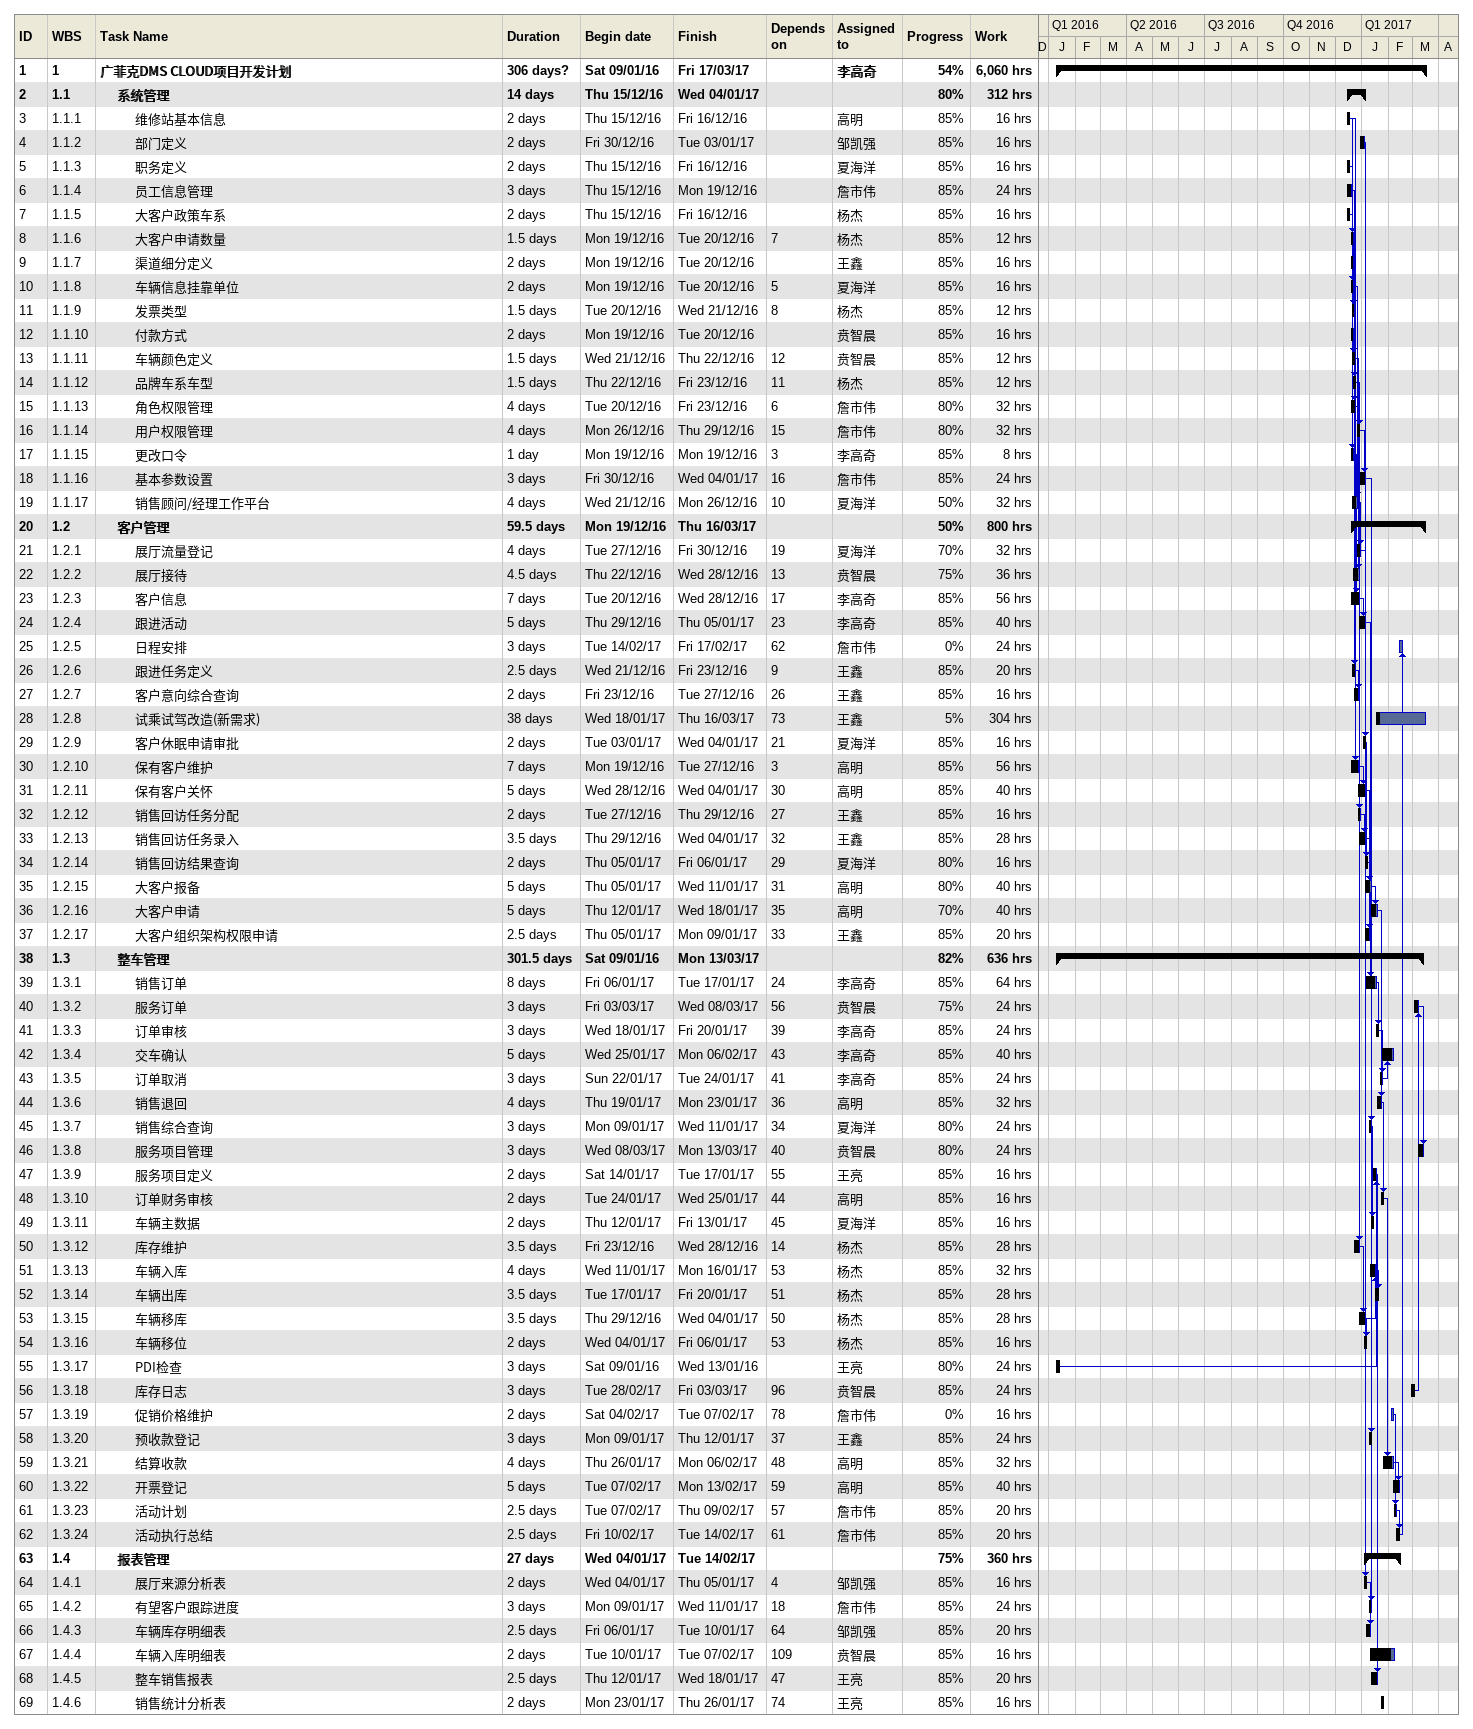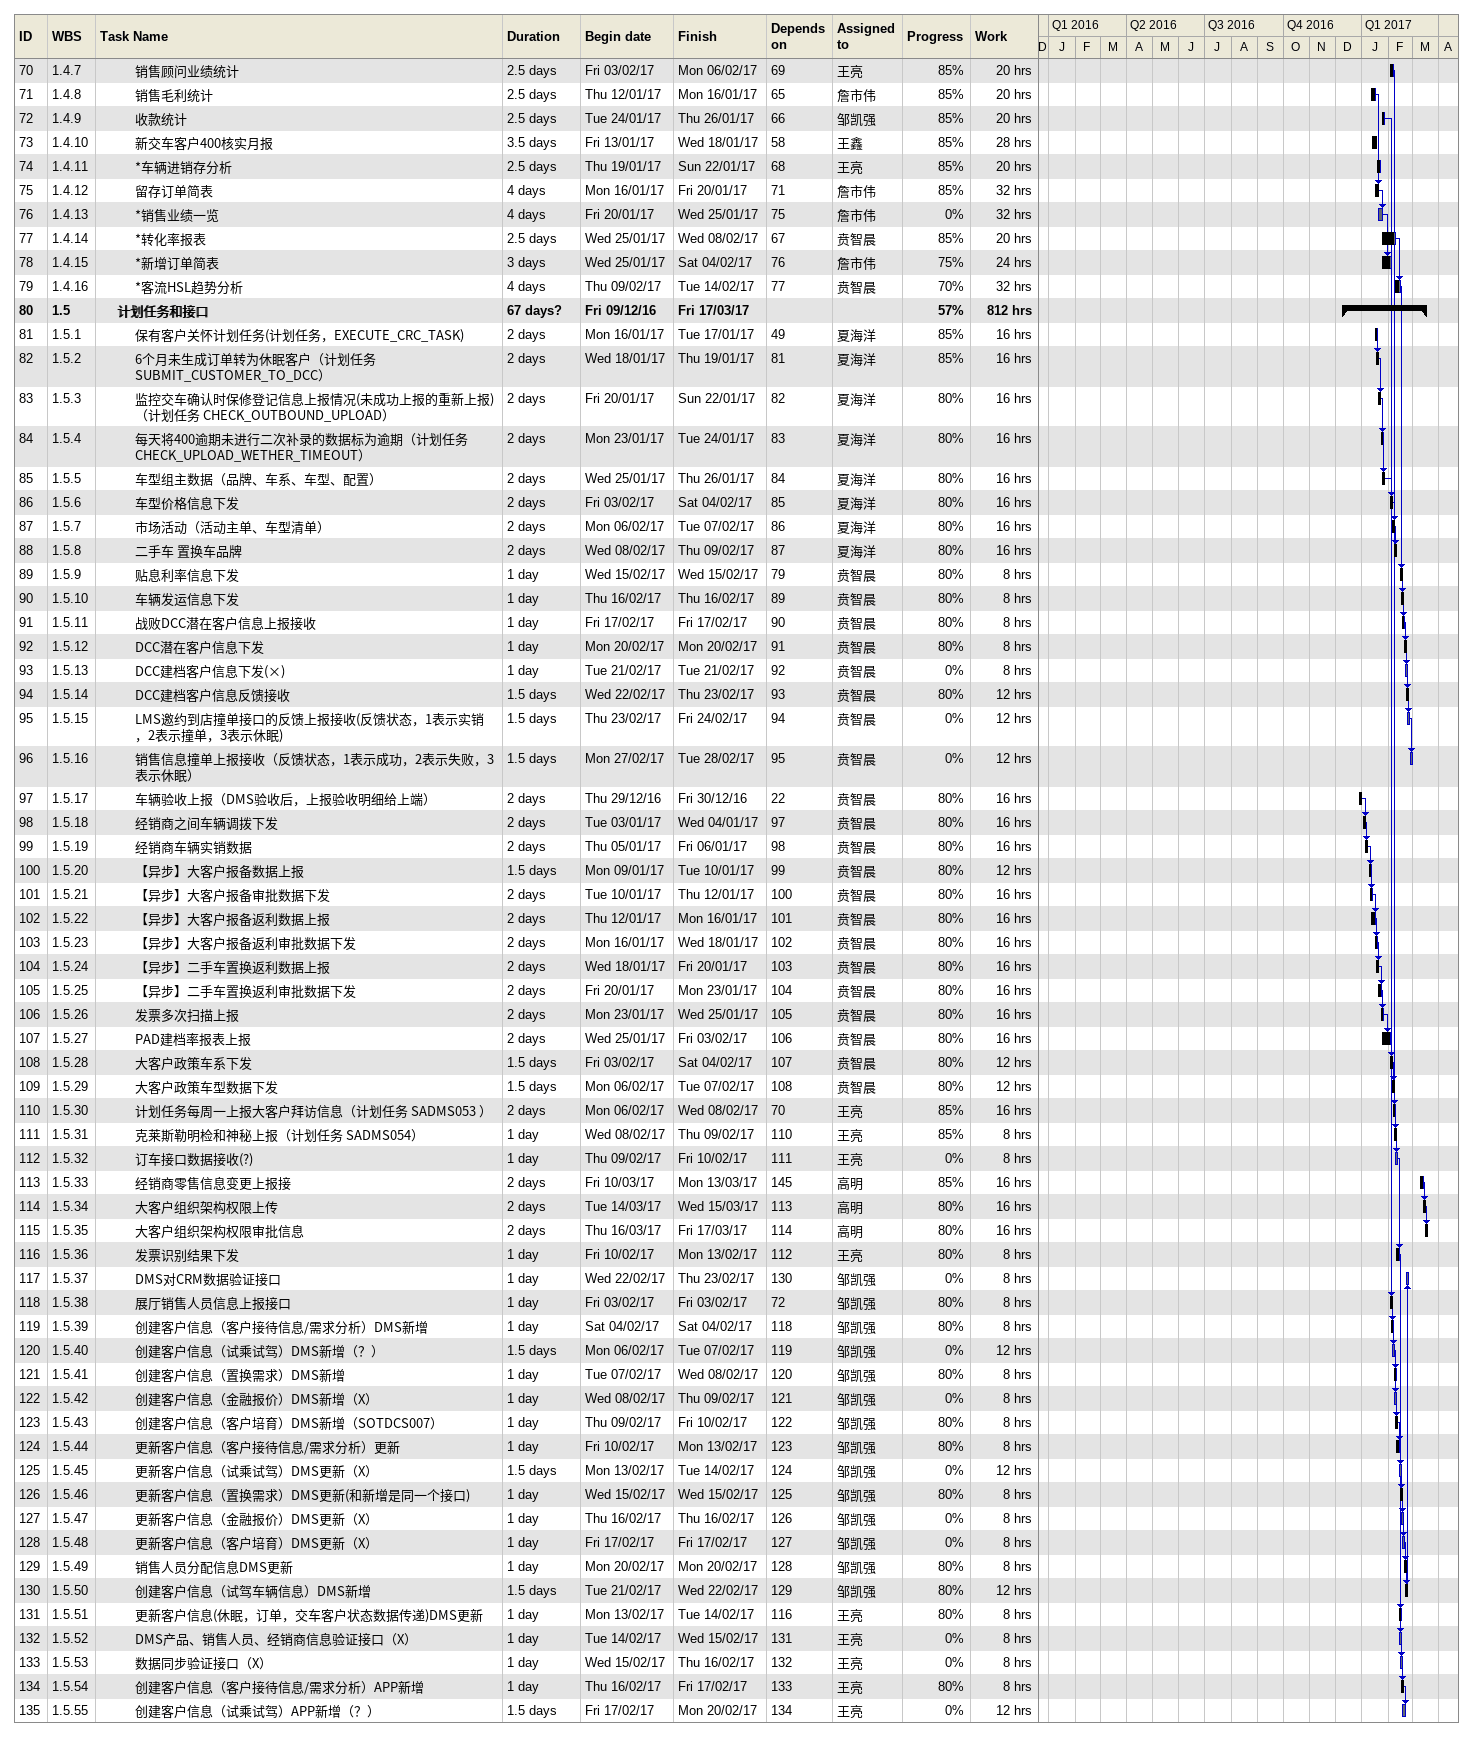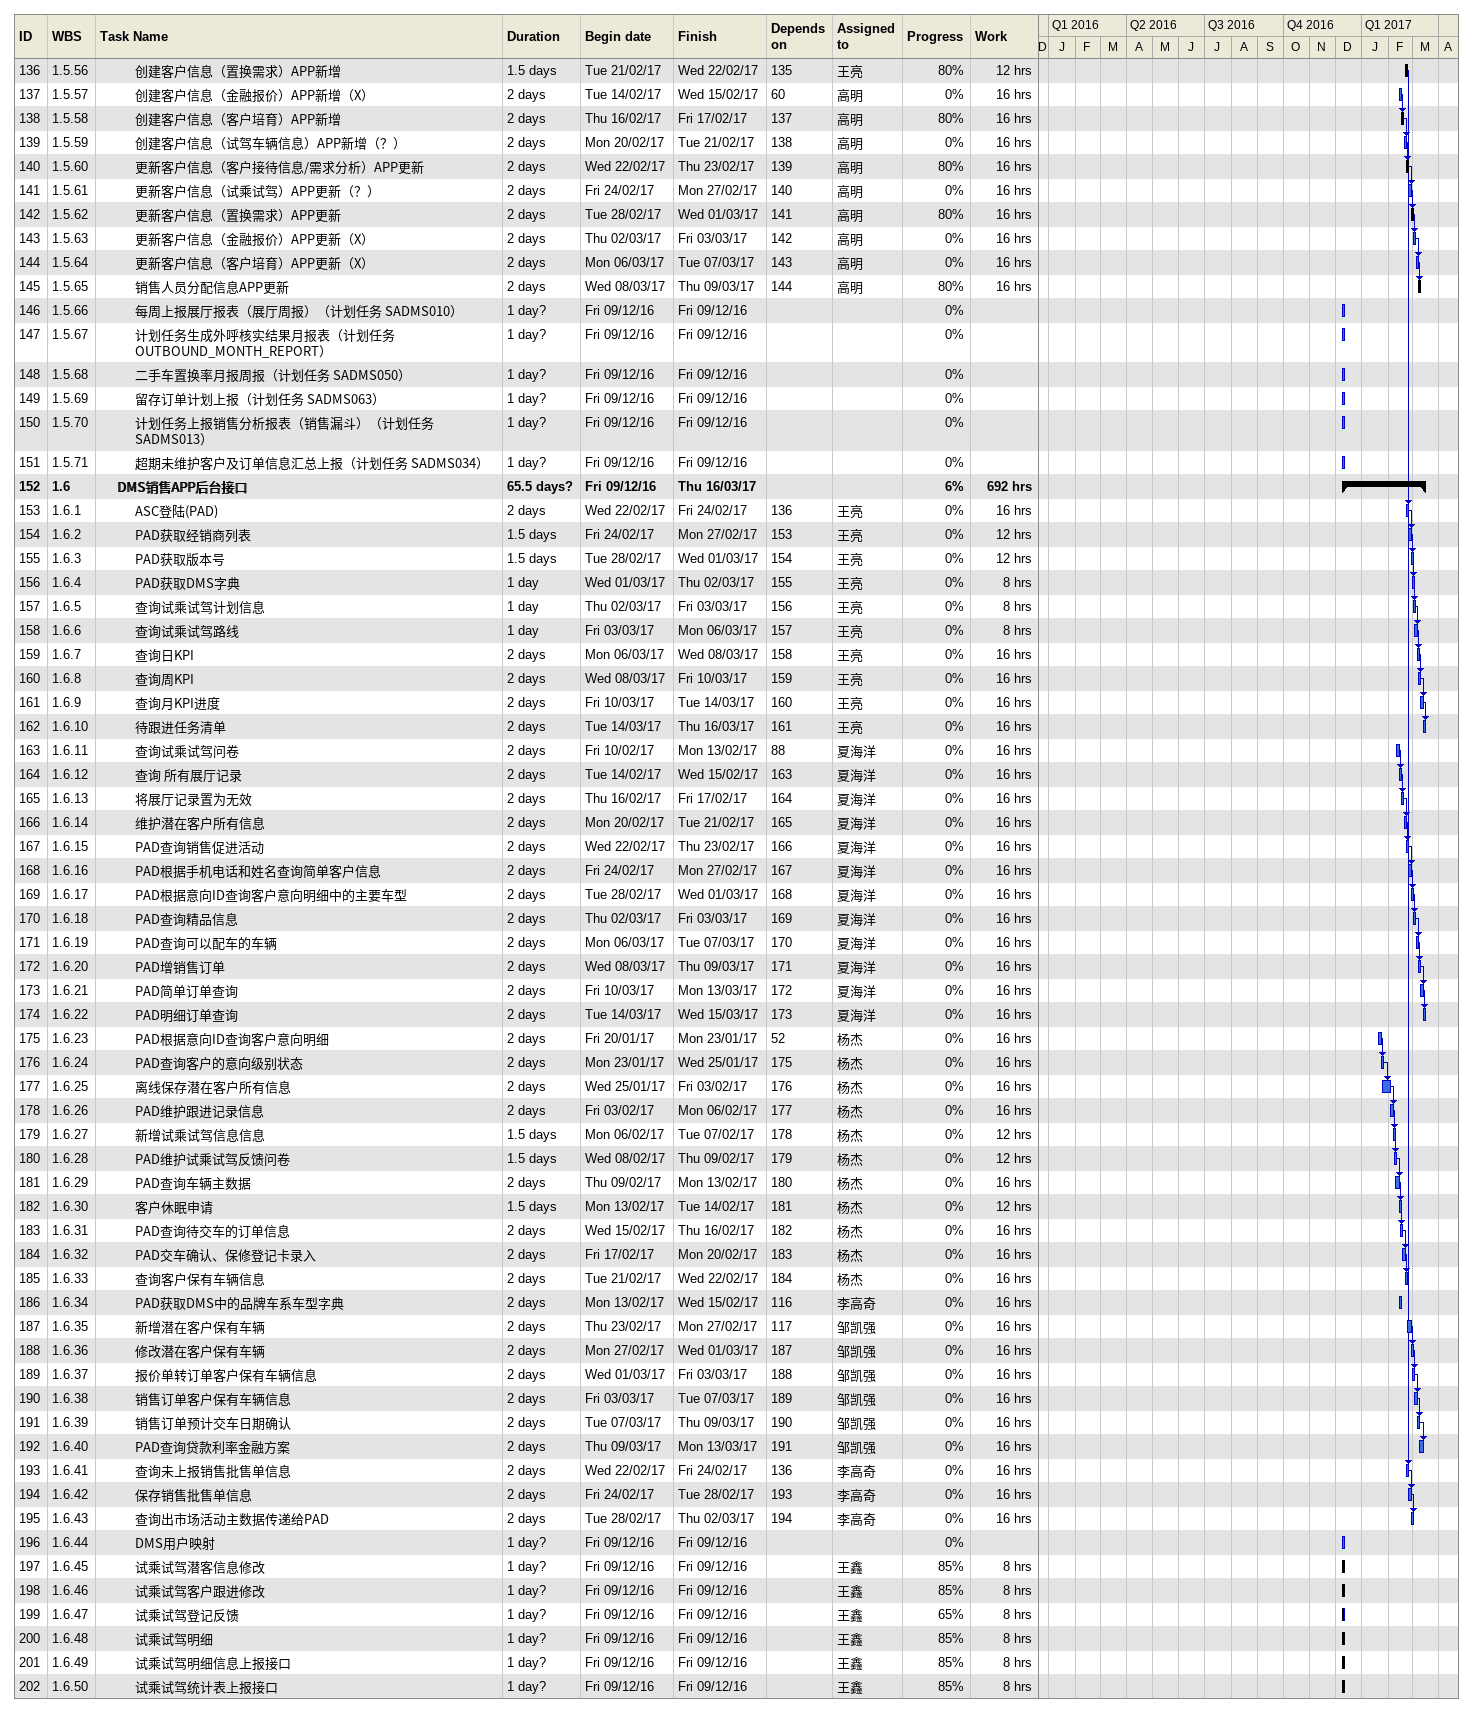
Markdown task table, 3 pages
| ID | WBS | Task | Duration | Start | Finish | Predecessors | Resources | % complete | Work (h) |
|---|---|---|---|---|---|---|---|---|---|
| 1 | 1 | **广菲克DMS CLOUD项目开发计划** | 306d? | 2016-01-09 | 2017-03-17 |  | 李高奇 | 54 | 6060 |
| 2 | 1.1 | **系统管理** | 14d | 2016-12-15 | 2017-01-04 |  |  | 80 | 312 |
| 3 | 1.1.1 | 维修站基本信息 | 2d | 2016-12-15 | 2016-12-16 |  | 高明 | 85 | 16 |
| 4 | 1.1.2 | 部门定义 | 2d | 2016-12-30 | 2017-01-03 |  | 邹凯强 | 85 | 16 |
| 5 | 1.1.3 | 职务定义 | 2d | 2016-12-15 | 2016-12-16 |  | 夏海洋 | 85 | 16 |
| 6 | 1.1.4 | 员工信息管理 | 3d | 2016-12-15 | 2016-12-19 |  | 詹市伟 | 85 | 24 |
| 7 | 1.1.5 | 大客户政策车系 | 2d | 2016-12-15 | 2016-12-16 |  | 杨杰 | 85 | 16 |
| 8 | 1.1.6 | 大客户申请数量 | 1.5d | 2016-12-19 | 2016-12-20 | 7 | 杨杰 | 85 | 12 |
| 9 | 1.1.7 | 渠道细分定义 | 2d | 2016-12-19 | 2016-12-20 |  | 王鑫 | 85 | 16 |
| 10 | 1.1.8 | 车辆信息挂靠单位 | 2d | 2016-12-19 | 2016-12-20 | 5 | 夏海洋 | 85 | 16 |
| 11 | 1.1.9 | 发票类型 | 1.5d | 2016-12-20 | 2016-12-21 | 8 | 杨杰 | 85 | 12 |
| 12 | 1.1.10 | 付款方式 | 2d | 2016-12-19 | 2016-12-20 |  | 贲智晨 | 85 | 16 |
| 13 | 1.1.11 | 车辆颜色定义 | 1.5d | 2016-12-21 | 2016-12-22 | 12 | 贲智晨 | 85 | 12 |
| 14 | 1.1.12 | 品牌车系车型 | 1.5d | 2016-12-22 | 2016-12-23 | 11 | 杨杰 | 85 | 12 |
| 15 | 1.1.13 | 角色权限管理 | 4d | 2016-12-20 | 2016-12-23 | 6 | 詹市伟 | 80 | 32 |
| 16 | 1.1.14 | 用户权限管理 | 4d | 2016-12-26 | 2016-12-29 | 15 | 詹市伟 | 80 | 32 |
| 17 | 1.1.15 | 更改口令 | 1d | 2016-12-19 | 2016-12-19 | 3 | 李高奇 | 85 | 8 |
| 18 | 1.1.16 | 基本参数设置 | 3d | 2016-12-30 | 2017-01-04 | 16 | 詹市伟 | 85 | 24 |
| 19 | 1.1.17 | 销售顾问/经理工作平台 | 4d | 2016-12-21 | 2016-12-26 | 10 | 夏海洋 | 50 | 32 |
| 20 | 1.2 | **客户管理** | 59.5d | 2016-12-19 | 2017-03-16 |  |  | 50 | 800 |
| 21 | 1.2.1 | 展厅流量登记 | 4d | 2016-12-27 | 2016-12-30 | 19 | 夏海洋 | 70 | 32 |
| 22 | 1.2.2 | 展厅接待 | 4.5d | 2016-12-22 | 2016-12-28 | 13 | 贲智晨 | 75 | 36 |
| 23 | 1.2.3 | 客户信息 | 7d | 2016-12-20 | 2016-12-28 | 17 | 李高奇 | 85 | 56 |
| 24 | 1.2.4 | 跟进活动 | 5d | 2016-12-29 | 2017-01-05 | 23 | 李高奇 | 85 | 40 |
| 25 | 1.2.5 | 日程安排 | 3d | 2017-02-14 | 2017-02-17 | 62 | 詹市伟 | 0 | 24 |
| 26 | 1.2.6 | 跟进任务定义 | 2.5d | 2016-12-21 | 2016-12-23 | 9 | 王鑫 | 85 | 20 |
| 27 | 1.2.7 | 客户意向综合查询 | 2d | 2016-12-23 | 2016-12-27 | 26 | 王鑫 | 85 | 16 |
| 28 | 1.2.8 | 试乘试驾改造(新需求) | 38d | 2017-01-18 | 2017-03-16 | 73 | 王鑫 | 5 | 304 |
| 29 | 1.2.9 | 客户休眠申请审批 | 2d | 2017-01-03 | 2017-01-04 | 21 | 夏海洋 | 85 | 16 |
| 30 | 1.2.10 | 保有客户维护 | 7d | 2016-12-19 | 2016-12-27 | 3 | 高明 | 85 | 56 |
| 31 | 1.2.11 | 保有客户关怀 | 5d | 2016-12-28 | 2017-01-04 | 30 | 高明 | 85 | 40 |
| 32 | 1.2.12 | 销售回访任务分配 | 2d | 2016-12-27 | 2016-12-29 | 27 | 王鑫 | 85 | 16 |
| 33 | 1.2.13 | 销售回访任务录入 | 3.5d | 2016-12-29 | 2017-01-04 | 32 | 王鑫 | 85 | 28 |
| 34 | 1.2.14 | 销售回访结果查询 | 2d | 2017-01-05 | 2017-01-06 | 29 | 夏海洋 | 80 | 16 |
| 35 | 1.2.15 | 大客户报备 | 5d | 2017-01-05 | 2017-01-11 | 31 | 高明 | 80 | 40 |
| 36 | 1.2.16 | 大客户申请 | 5d | 2017-01-12 | 2017-01-18 | 35 | 高明 | 70 | 40 |
| 37 | 1.2.17 | 大客户组织架构权限申请 | 2.5d | 2017-01-05 | 2017-01-09 | 33 | 王鑫 | 85 | 20 |
| 38 | 1.3 | **整车管理** | 301.5d | 2016-01-09 | 2017-03-13 |  |  | 82 | 636 |
| 39 | 1.3.1 | 销售订单 | 8d | 2017-01-06 | 2017-01-17 | 24 | 李高奇 | 85 | 64 |
| 40 | 1.3.2 | 服务订单 | 3d | 2017-03-03 | 2017-03-08 | 56 | 贲智晨 | 75 | 24 |
| 41 | 1.3.3 | 订单审核 | 3d | 2017-01-18 | 2017-01-20 | 39 | 李高奇 | 85 | 24 |
| 42 | 1.3.4 | 交车确认 | 5d | 2017-01-25 | 2017-02-06 | 43 | 李高奇 | 85 | 40 |
| 43 | 1.3.5 | 订单取消 | 3d | 2017-01-22 | 2017-01-24 | 41 | 李高奇 | 85 | 24 |
| 44 | 1.3.6 | 销售退回 | 4d | 2017-01-19 | 2017-01-23 | 36 | 高明 | 85 | 32 |
| 45 | 1.3.7 | 销售综合查询 | 3d | 2017-01-09 | 2017-01-11 | 34 | 夏海洋 | 80 | 24 |
| 46 | 1.3.8 | 服务项目管理 | 3d | 2017-03-08 | 2017-03-13 | 40 | 贲智晨 | 80 | 24 |
| 47 | 1.3.9 | 服务项目定义 | 2d | 2017-01-14 | 2017-01-17 | 55 | 王亮 | 85 | 16 |
| 48 | 1.3.10 | 订单财务审核 | 2d | 2017-01-24 | 2017-01-25 | 44 | 高明 | 85 | 16 |
| 49 | 1.3.11 | 车辆主数据 | 2d | 2017-01-12 | 2017-01-13 | 45 | 夏海洋 | 85 | 16 |
| 50 | 1.3.12 | 库存维护 | 3.5d | 2016-12-23 | 2016-12-28 | 14 | 杨杰 | 85 | 28 |
| 51 | 1.3.13 | 车辆入库 | 4d | 2017-01-11 | 2017-01-16 | 53 | 杨杰 | 85 | 32 |
| 52 | 1.3.14 | 车辆出库 | 3.5d | 2017-01-17 | 2017-01-20 | 51 | 杨杰 | 85 | 28 |
| 53 | 1.3.15 | 车辆移库 | 3.5d | 2016-12-29 | 2017-01-04 | 50 | 杨杰 | 85 | 28 |
| 54 | 1.3.16 | 车辆移位 | 2d | 2017-01-04 | 2017-01-06 | 53 | 杨杰 | 85 | 16 |
| 55 | 1.3.17 | PDI检查 | 3d | 2016-01-09 | 2016-01-13 |  | 王亮 | 80 | 24 |
| 56 | 1.3.18 | 库存日志 | 3d | 2017-02-28 | 2017-03-03 | 96 | 贲智晨 | 85 | 24 |
| 57 | 1.3.19 | 促销价格维护 | 2d | 2017-02-04 | 2017-02-07 | 78 | 詹市伟 | 0 | 16 |
| 58 | 1.3.20 | 预收款登记 | 3d | 2017-01-09 | 2017-01-12 | 37 | 王鑫 | 85 | 24 |
| 59 | 1.3.21 | 结算收款 | 4d | 2017-01-26 | 2017-02-06 | 48 | 高明 | 85 | 32 |
| 60 | 1.3.22 | 开票登记 | 5d | 2017-02-07 | 2017-02-13 | 59 | 高明 | 85 | 40 |
| 61 | 1.3.23 | 活动计划 | 2.5d | 2017-02-07 | 2017-02-09 | 57 | 詹市伟 | 85 | 20 |
| 62 | 1.3.24 | 活动执行总结 | 2.5d | 2017-02-10 | 2017-02-14 | 61 | 詹市伟 | 85 | 20 |
| 63 | 1.4 | **报表管理** | 27d | 2017-01-04 | 2017-02-14 |  |  | 75 | 360 |
| 64 | 1.4.1 | 展厅来源分析表 | 2d | 2017-01-04 | 2017-01-05 | 4 | 邹凯强 | 85 | 16 |
| 65 | 1.4.2 | 有望客户跟踪进度 | 3d | 2017-01-09 | 2017-01-11 | 18 | 詹市伟 | 85 | 24 |
| 66 | 1.4.3 | 车辆库存明细表 | 2.5d | 2017-01-06 | 2017-01-10 | 64 | 邹凯强 | 85 | 20 |
| 67 | 1.4.4 | 车辆入库明细表 | 2d | 2017-01-10 | 2017-02-07 | 109 | 贲智晨 | 85 | 16 |
| 68 | 1.4.5 | 整车销售报表 | 2.5d | 2017-01-12 | 2017-01-18 | 47 | 王亮 | 85 | 20 |
| 69 | 1.4.6 | 销售统计分析表 | 2d | 2017-01-23 | 2017-01-26 | 74 | 王亮 | 85 | 16 |
| 70 | 1.4.7 | 销售顾问业绩统计 | 2.5d | 2017-02-03 | 2017-02-06 | 69 | 王亮 | 85 | 20 |
| 71 | 1.4.8 | 销售毛利统计 | 2.5d | 2017-01-12 | 2017-01-16 | 65 | 詹市伟 | 85 | 20 |
| 72 | 1.4.9 | 收款统计 | 2.5d | 2017-01-24 | 2017-01-26 | 66 | 邹凯强 | 85 | 20 |
| 73 | 1.4.10 | 新交车客户400核实月报 | 3.5d | 2017-01-13 | 2017-01-18 | 58 | 王鑫 | 85 | 28 |
| 74 | 1.4.11 | *车辆进销存分析 | 2.5d | 2017-01-19 | 2017-01-22 | 68 | 王亮 | 85 | 20 |
| 75 | 1.4.12 | 留存订单简表 | 4d | 2017-01-16 | 2017-01-20 | 71 | 詹市伟 | 85 | 32 |
| 76 | 1.4.13 | *销售业绩一览 | 4d | 2017-01-20 | 2017-01-25 | 75 | 詹市伟 | 0 | 32 |
| 77 | 1.4.14 | *转化率报表 | 2.5d | 2017-01-25 | 2017-02-08 | 67 | 贲智晨 | 85 | 20 |
| 78 | 1.4.15 | *新增订单简表 | 3d | 2017-01-25 | 2017-02-04 | 76 | 詹市伟 | 75 | 24 |
| 79 | 1.4.16 | *客流HSL趋势分析 | 4d | 2017-02-09 | 2017-02-14 | 77 | 贲智晨 | 70 | 32 |
| 80 | 1.5 | **计划任务和接口** | 67d? | 2016-12-09 | 2017-03-17 |  |  | 57 | 812 |
| 81 | 1.5.1 | 保有客户关怀计划任务(计划任务，EXECUTE_CRC_TASK) | 2d | 2017-01-16 | 2017-01-17 | 49 | 夏海洋 | 85 | 16 |
| 82 | 1.5.2 | 6个月未生成订单转为休眠客户（计划任务 SUBMIT_CUSTOMER_TO_DCC） | 2d | 2017-01-18 | 2017-01-19 | 81 | 夏海洋 | 85 | 16 |
| 83 | 1.5.3 | 监控交车确认时保修登记信息上报情况(未成功上报的重新上报) （计划任务 CHECK_OUTBOUND_UPLOAD） | 2d | 2017-01-20 | 2017-01-22 | 82 | 夏海洋 | 80 | 16 |
| 84 | 1.5.4 | 每天将400逾期未进行二次补录的数据标为逾期（计划任务 CHECK_UPLOAD_WETHER_TIMEOUT） | 2d | 2017-01-23 | 2017-01-24 | 83 | 夏海洋 | 80 | 16 |
| 85 | 1.5.5 | 车型组主数据（品牌、车系、车型、配置） | 2d | 2017-01-25 | 2017-01-26 | 84 | 夏海洋 | 80 | 16 |
| 86 | 1.5.6 | 车型价格信息下发 | 2d | 2017-02-03 | 2017-02-04 | 85 | 夏海洋 | 80 | 16 |
| 87 | 1.5.7 | 市场活动（活动主单、车型清单） | 2d | 2017-02-06 | 2017-02-07 | 86 | 夏海洋 | 80 | 16 |
| 88 | 1.5.8 | 二手车 置换车品牌 | 2d | 2017-02-08 | 2017-02-09 | 87 | 夏海洋 | 80 | 16 |
| 89 | 1.5.9 | 贴息利率信息下发 | 1d | 2017-02-15 | 2017-02-15 | 79 | 贲智晨 | 80 | 8 |
| 90 | 1.5.10 | 车辆发运信息下发 | 1d | 2017-02-16 | 2017-02-16 | 89 | 贲智晨 | 80 | 8 |
| 91 | 1.5.11 | 战败DCC潜在客户信息上报接收 | 1d | 2017-02-17 | 2017-02-17 | 90 | 贲智晨 | 80 | 8 |
| 92 | 1.5.12 | DCC潜在客户信息下发 | 1d | 2017-02-20 | 2017-02-20 | 91 | 贲智晨 | 80 | 8 |
| 93 | 1.5.13 | DCC建档客户信息下发(×) | 1d | 2017-02-21 | 2017-02-21 | 92 | 贲智晨 | 0 | 8 |
| 94 | 1.5.14 | DCC建档客户信息反馈接收 | 1.5d | 2017-02-22 | 2017-02-23 | 93 | 贲智晨 | 80 | 12 |
| 95 | 1.5.15 | LMS邀约到店撞单接口的反馈上报接收(反馈状态，1表示实销，2表示撞单，3表示休眠) | 1.5d | 2017-02-23 | 2017-02-24 | 94 | 贲智晨 | 0 | 12 |
| 96 | 1.5.16 | 销售信息撞单上报接收（反馈状态，1表示成功，2表示失败，3表示休眠） | 1.5d | 2017-02-27 | 2017-02-28 | 95 | 贲智晨 | 0 | 12 |
| 97 | 1.5.17 | 车辆验收上报（DMS验收后，上报验收明细给上端） | 2d | 2016-12-29 | 2016-12-30 | 22 | 贲智晨 | 80 | 16 |
| 98 | 1.5.18 | 经销商之间车辆调拨下发 | 2d | 2017-01-03 | 2017-01-04 | 97 | 贲智晨 | 80 | 16 |
| 99 | 1.5.19 | 经销商车辆实销数据 | 2d | 2017-01-05 | 2017-01-06 | 98 | 贲智晨 | 80 | 16 |
| 100 | 1.5.20 | 【异步】大客户报备数据上报 | 1.5d | 2017-01-09 | 2017-01-10 | 99 | 贲智晨 | 80 | 12 |
| 101 | 1.5.21 | 【异步】大客户报备审批数据下发 | 2d | 2017-01-10 | 2017-01-12 | 100 | 贲智晨 | 80 | 16 |
| 102 | 1.5.22 | 【异步】大客户报备返利数据上报 | 2d | 2017-01-12 | 2017-01-16 | 101 | 贲智晨 | 80 | 16 |
| 103 | 1.5.23 | 【异步】大客户报备返利审批数据下发 | 2d | 2017-01-16 | 2017-01-18 | 102 | 贲智晨 | 80 | 16 |
| 104 | 1.5.24 | 【异步】二手车置换返利数据上报 | 2d | 2017-01-18 | 2017-01-20 | 103 | 贲智晨 | 80 | 16 |
| 105 | 1.5.25 | 【异步】二手车置换返利审批数据下发 | 2d | 2017-01-20 | 2017-01-23 | 104 | 贲智晨 | 80 | 16 |
| 106 | 1.5.26 | 发票多次扫描上报 | 2d | 2017-01-23 | 2017-01-25 | 105 | 贲智晨 | 80 | 16 |
| 107 | 1.5.27 | PAD建档率报表上报 | 2d | 2017-01-25 | 2017-02-03 | 106 | 贲智晨 | 80 | 16 |
| 108 | 1.5.28 | 大客户政策车系下发 | 1.5d | 2017-02-03 | 2017-02-04 | 107 | 贲智晨 | 80 | 12 |
| 109 | 1.5.29 | 大客户政策车型数据下发 | 1.5d | 2017-02-06 | 2017-02-07 | 108 | 贲智晨 | 80 | 12 |
| 110 | 1.5.30 | 计划任务每周一上报大客户拜访信息（计划任务 SADMS053 ） | 2d | 2017-02-06 | 2017-02-08 | 70 | 王亮 | 85 | 16 |
| 111 | 1.5.31 | 克莱斯勒明检和神秘上报（计划任务 SADMS054） | 1d | 2017-02-08 | 2017-02-09 | 110 | 王亮 | 85 | 8 |
| 112 | 1.5.32 | 订车接口数据接收(?) | 1d | 2017-02-09 | 2017-02-10 | 111 | 王亮 | 0 | 8 |
| 113 | 1.5.33 | 经销商零售信息变更上报接 | 2d | 2017-03-10 | 2017-03-13 | 145 | 高明 | 85 | 16 |
| 114 | 1.5.34 | 大客户组织架构权限上传 | 2d | 2017-03-14 | 2017-03-15 | 113 | 高明 | 80 | 16 |
| 115 | 1.5.35 | 大客户组织架构权限审批信息 | 2d | 2017-03-16 | 2017-03-17 | 114 | 高明 | 80 | 16 |
| 116 | 1.5.36 | 发票识别结果下发 | 1d | 2017-02-10 | 2017-02-13 | 112 | 王亮 | 80 | 8 |
| 117 | 1.5.37 | DMS对CRM数据验证接口 | 1d | 2017-02-22 | 2017-02-23 | 130 | 邹凯强 | 0 | 8 |
| 118 | 1.5.38 | 展厅销售人员信息上报接口 | 1d | 2017-02-03 | 2017-02-03 | 72 | 邹凯强 | 80 | 8 |
| 119 | 1.5.39 | 创建客户信息（客户接待信息/需求分析）DMS新增 | 1d | 2017-02-04 | 2017-02-04 | 118 | 邹凯强 | 80 | 8 |
| 120 | 1.5.40 | 创建客户信息（试乘试驾）DMS新增（？） | 1.5d | 2017-02-06 | 2017-02-07 | 119 | 邹凯强 | 0 | 12 |
| 121 | 1.5.41 | 创建客户信息（置换需求）DMS新增 | 1d | 2017-02-07 | 2017-02-08 | 120 | 邹凯强 | 80 | 8 |
| 122 | 1.5.42 | 创建客户信息（金融报价）DMS新增（X） | 1d | 2017-02-08 | 2017-02-09 | 121 | 邹凯强 | 0 | 8 |
| 123 | 1.5.43 | 创建客户信息（客户培育）DMS新增（SOTDCS007） | 1d | 2017-02-09 | 2017-02-10 | 122 | 邹凯强 | 80 | 8 |
| 124 | 1.5.44 | 更新客户信息（客户接待信息/需求分析）更新 | 1d | 2017-02-10 | 2017-02-13 | 123 | 邹凯强 | 80 | 8 |
| 125 | 1.5.45 | 更新客户信息（试乘试驾）DMS更新（X） | 1.5d | 2017-02-13 | 2017-02-14 | 124 | 邹凯强 | 0 | 12 |
| 126 | 1.5.46 | 更新客户信息（置换需求）DMS更新(和新增是同一个接口) | 1d | 2017-02-15 | 2017-02-15 | 125 | 邹凯强 | 80 | 8 |
| 127 | 1.5.47 | 更新客户信息（金融报价）DMS更新（X） | 1d | 2017-02-16 | 2017-02-16 | 126 | 邹凯强 | 0 | 8 |
| 128 | 1.5.48 | 更新客户信息（客户培育）DMS更新（X） | 1d | 2017-02-17 | 2017-02-17 | 127 | 邹凯强 | 0 | 8 |
| 129 | 1.5.49 | 销售人员分配信息DMS更新 | 1d | 2017-02-20 | 2017-02-20 | 128 | 邹凯强 | 80 | 8 |
| 130 | 1.5.50 | 创建客户信息（试驾车辆信息）DMS新增 | 1.5d | 2017-02-21 | 2017-02-22 | 129 | 邹凯强 | 80 | 12 |
| 131 | 1.5.51 | 更新客户信息(休眠，订单，交车客户状态数据传递)DMS更新 | 1d | 2017-02-13 | 2017-02-14 | 116 | 王亮 | 80 | 8 |
| 132 | 1.5.52 | DMS产品、销售人员、经销商信息验证接口（X） | 1d | 2017-02-14 | 2017-02-15 | 131 | 王亮 | 0 | 8 |
| 133 | 1.5.53 | 数据同步验证接口（X） | 1d | 2017-02-15 | 2017-02-16 | 132 | 王亮 | 0 | 8 |
| 134 | 1.5.54 | 创建客户信息（客户接待信息/需求分析）APP新增 | 1d | 2017-02-16 | 2017-02-17 | 133 | 王亮 | 80 | 8 |
| 135 | 1.5.55 | 创建客户信息（试乘试驾）APP新增（？） | 1.5d | 2017-02-17 | 2017-02-20 | 134 | 王亮 | 0 | 12 |
| 136 | 1.5.56 | 创建客户信息（置换需求）APP新增 | 1.5d | 2017-02-21 | 2017-02-22 | 135 | 王亮 | 80 | 12 |
| 137 | 1.5.57 | 创建客户信息（金融报价）APP新增（X） | 2d | 2017-02-14 | 2017-02-15 | 60 | 高明 | 0 | 16 |
| 138 | 1.5.58 | 创建客户信息（客户培育）APP新增 | 2d | 2017-02-16 | 2017-02-17 | 137 | 高明 | 80 | 16 |
| 139 | 1.5.59 | 创建客户信息（试驾车辆信息）APP新增（？） | 2d | 2017-02-20 | 2017-02-21 | 138 | 高明 | 0 | 16 |
| 140 | 1.5.60 | 更新客户信息（客户接待信息/需求分析）APP更新 | 2d | 2017-02-22 | 2017-02-23 | 139 | 高明 | 80 | 16 |
| 141 | 1.5.61 | 更新客户信息（试乘试驾）APP更新（？） | 2d | 2017-02-24 | 2017-02-27 | 140 | 高明 | 0 | 16 |
| 142 | 1.5.62 | 更新客户信息（置换需求）APP更新 | 2d | 2017-02-28 | 2017-03-01 | 141 | 高明 | 80 | 16 |
| 143 | 1.5.63 | 更新客户信息（金融报价）APP更新（X） | 2d | 2017-03-02 | 2017-03-03 | 142 | 高明 | 0 | 16 |
| 144 | 1.5.64 | 更新客户信息（客户培育）APP更新（X） | 2d | 2017-03-06 | 2017-03-07 | 143 | 高明 | 0 | 16 |
| 145 | 1.5.65 | 销售人员分配信息APP更新 | 2d | 2017-03-08 | 2017-03-09 | 144 | 高明 | 80 | 16 |
| 146 | 1.5.66 | 每周上报展厅报表（展厅周报）（计划任务 SADMS010） | 1d? | 2016-12-09 | 2016-12-09 |  |  | 0 |  |
| 147 | 1.5.67 | 计划任务生成外呼核实结果月报表（计划任务 OUTBOUND_MONTH_REPORT） | 1d? | 2016-12-09 | 2016-12-09 |  |  | 0 |  |
| 148 | 1.5.68 | 二手车置换率月报周报（计划任务 SADMS050） | 1d? | 2016-12-09 | 2016-12-09 |  |  | 0 |  |
| 149 | 1.5.69 | 留存订单计划上报（计划任务 SADMS063） | 1d? | 2016-12-09 | 2016-12-09 |  |  | 0 |  |
| 150 | 1.5.70 | 计划任务上报销售分析报表（销售漏斗）（计划任务 SADMS013） | 1d? | 2016-12-09 | 2016-12-09 |  |  | 0 |  |
| 151 | 1.5.71 | 超期未维护客户及订单信息汇总上报（计划任务 SADMS034） | 1d? | 2016-12-09 | 2016-12-09 |  |  | 0 |  |
| 152 | 1.6 | **DMS销售APP后台接口** | 65.5d? | 2016-12-09 | 2017-03-16 |  |  | 6 | 692 |
| 153 | 1.6.1 | ASC登陆(PAD) | 2d | 2017-02-22 | 2017-02-24 | 136 | 王亮 | 0 | 16 |
| 154 | 1.6.2 | PAD获取经销商列表 | 1.5d | 2017-02-24 | 2017-02-27 | 153 | 王亮 | 0 | 12 |
| 155 | 1.6.3 | PAD获取版本号 | 1.5d | 2017-02-28 | 2017-03-01 | 154 | 王亮 | 0 | 12 |
| 156 | 1.6.4 | PAD获取DMS字典 | 1d | 2017-03-01 | 2017-03-02 | 155 | 王亮 | 0 | 8 |
| 157 | 1.6.5 | 查询试乘试驾计划信息 | 1d | 2017-03-02 | 2017-03-03 | 156 | 王亮 | 0 | 8 |
| 158 | 1.6.6 | 查询试乘试驾路线 | 1d | 2017-03-03 | 2017-03-06 | 157 | 王亮 | 0 | 8 |
| 159 | 1.6.7 | 查询日KPI | 2d | 2017-03-06 | 2017-03-08 | 158 | 王亮 | 0 | 16 |
| 160 | 1.6.8 | 查询周KPI | 2d | 2017-03-08 | 2017-03-10 | 159 | 王亮 | 0 | 16 |
| 161 | 1.6.9 | 查询月KPI进度 | 2d | 2017-03-10 | 2017-03-14 | 160 | 王亮 | 0 | 16 |
| 162 | 1.6.10 | 待跟进任务清单 | 2d | 2017-03-14 | 2017-03-16 | 161 | 王亮 | 0 | 16 |
| 163 | 1.6.11 | 查询试乘试驾问卷 | 2d | 2017-02-10 | 2017-02-13 | 88 | 夏海洋 | 0 | 16 |
| 164 | 1.6.12 | 查询 所有展厅记录 | 2d | 2017-02-14 | 2017-02-15 | 163 | 夏海洋 | 0 | 16 |
| 165 | 1.6.13 | 将展厅记录置为无效 | 2d | 2017-02-16 | 2017-02-17 | 164 | 夏海洋 | 0 | 16 |
| 166 | 1.6.14 | 维护潜在客户所有信息 | 2d | 2017-02-20 | 2017-02-21 | 165 | 夏海洋 | 0 | 16 |
| 167 | 1.6.15 | PAD查询销售促进活动 | 2d | 2017-02-22 | 2017-02-23 | 166 | 夏海洋 | 0 | 16 |
| 168 | 1.6.16 | PAD根据手机电话和姓名查询简单客户信息 | 2d | 2017-02-24 | 2017-02-27 | 167 | 夏海洋 | 0 | 16 |
| 169 | 1.6.17 | PAD根据意向ID查询客户意向明细中的主要车型 | 2d | 2017-02-28 | 2017-03-01 | 168 | 夏海洋 | 0 | 16 |
| 170 | 1.6.18 | PAD查询精品信息 | 2d | 2017-03-02 | 2017-03-03 | 169 | 夏海洋 | 0 | 16 |
| 171 | 1.6.19 | PAD查询可以配车的车辆 | 2d | 2017-03-06 | 2017-03-07 | 170 | 夏海洋 | 0 | 16 |
| 172 | 1.6.20 | PAD增销售订单 | 2d | 2017-03-08 | 2017-03-09 | 171 | 夏海洋 | 0 | 16 |
| 173 | 1.6.21 | PAD简单订单查询 | 2d | 2017-03-10 | 2017-03-13 | 172 | 夏海洋 | 0 | 16 |
| 174 | 1.6.22 | PAD明细订单查询 | 2d | 2017-03-14 | 2017-03-15 | 173 | 夏海洋 | 0 | 16 |
| 175 | 1.6.23 | PAD根据意向ID查询客户意向明细 | 2d | 2017-01-20 | 2017-01-23 | 52 | 杨杰 | 0 | 16 |
| 176 | 1.6.24 | PAD查询客户的意向级别状态 | 2d | 2017-01-23 | 2017-01-25 | 175 | 杨杰 | 0 | 16 |
| 177 | 1.6.25 | 离线保存潜在客户所有信息 | 2d | 2017-01-25 | 2017-02-03 | 176 | 杨杰 | 0 | 16 |
| 178 | 1.6.26 | PAD维护跟进记录信息 | 2d | 2017-02-03 | 2017-02-06 | 177 | 杨杰 | 0 | 16 |
| 179 | 1.6.27 | 新增试乘试驾信息信息 | 1.5d | 2017-02-06 | 2017-02-07 | 178 | 杨杰 | 0 | 12 |
| 180 | 1.6.28 | PAD维护试乘试驾反馈问卷 | 1.5d | 2017-02-08 | 2017-02-09 | 179 | 杨杰 | 0 | 12 |
| 181 | 1.6.29 | PAD查询车辆主数据 | 2d | 2017-02-09 | 2017-02-13 | 180 | 杨杰 | 0 | 16 |
| 182 | 1.6.30 | 客户休眠申请 | 1.5d | 2017-02-13 | 2017-02-14 | 181 | 杨杰 | 0 | 12 |
| 183 | 1.6.31 | PAD查询待交车的订单信息 | 2d | 2017-02-15 | 2017-02-16 | 182 | 杨杰 | 0 | 16 |
| 184 | 1.6.32 | PAD交车确认、保修登记卡录入 | 2d | 2017-02-17 | 2017-02-20 | 183 | 杨杰 | 0 | 16 |
| 185 | 1.6.33 | 查询客户保有车辆信息 | 2d | 2017-02-21 | 2017-02-22 | 184 | 杨杰 | 0 | 16 |
| 186 | 1.6.34 | PAD获取DMS中的品牌车系车型字典 | 2d | 2017-02-13 | 2017-02-15 | 116 | 李高奇 | 0 | 16 |
| 187 | 1.6.35 | 新增潜在客户保有车辆 | 2d | 2017-02-23 | 2017-02-27 | 117 | 邹凯强 | 0 | 16 |
| 188 | 1.6.36 | 修改潜在客户保有车辆 | 2d | 2017-02-27 | 2017-03-01 | 187 | 邹凯强 | 0 | 16 |
| 189 | 1.6.37 | 报价单转订单客户保有车辆信息 | 2d | 2017-03-01 | 2017-03-03 | 188 | 邹凯强 | 0 | 16 |
| 190 | 1.6.38 | 销售订单客户保有车辆信息 | 2d | 2017-03-03 | 2017-03-07 | 189 | 邹凯强 | 0 | 16 |
| 191 | 1.6.39 | 销售订单预计交车日期确认 | 2d | 2017-03-07 | 2017-03-09 | 190 | 邹凯强 | 0 | 16 |
| 192 | 1.6.40 | PAD查询贷款利率金融方案 | 2d | 2017-03-09 | 2017-03-13 | 191 | 邹凯强 | 0 | 16 |
| 193 | 1.6.41 | 查询未上报销售批售单信息 | 2d | 2017-02-22 | 2017-02-24 | 136 | 李高奇 | 0 | 16 |
| 194 | 1.6.42 | 保存销售批售单信息 | 2d | 2017-02-24 | 2017-02-28 | 193 | 李高奇 | 0 | 16 |
| 195 | 1.6.43 | 查询出市场活动主数据传递给PAD | 2d | 2017-02-28 | 2017-03-02 | 194 | 李高奇 | 0 | 16 |
| 196 | 1.6.44 | DMS用户映射 | 1d? | 2016-12-09 | 2016-12-09 |  |  | 0 |  |
| 197 | 1.6.45 | 试乘试驾潜客信息修改 | 1d? | 2016-12-09 | 2016-12-09 |  | 王鑫 | 85 | 8 |
| 198 | 1.6.46 | 试乘试驾客户跟进修改 | 1d? | 2016-12-09 | 2016-12-09 |  | 王鑫 | 85 | 8 |
| 199 | 1.6.47 | 试乘试驾登记反馈 | 1d? | 2016-12-09 | 2016-12-09 |  | 王鑫 | 65 | 8 |
| 200 | 1.6.48 | 试乘试驾明细 | 1d? | 2016-12-09 | 2016-12-09 |  | 王鑫 | 85 | 8 |
| 201 | 1.6.49 | 试乘试驾明细信息上报接口 | 1d? | 2016-12-09 | 2016-12-09 |  | 王鑫 | 85 | 8 |
| 202 | 1.6.50 | 试乘试驾统计表上报接口 | 1d? | 2016-12-09 | 2016-12-09 |  | 王鑫 | 85 | 8 |
